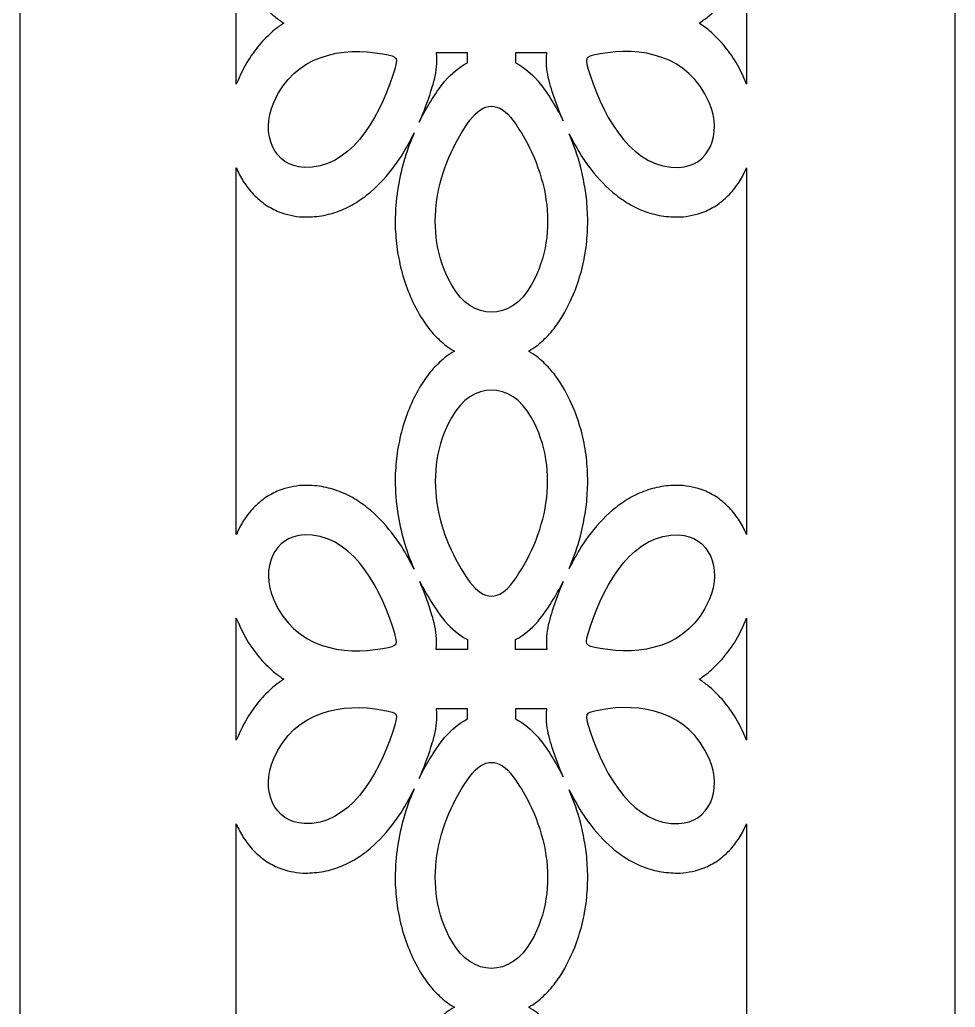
# Model space of a CAD drawing. Header units: centimetres. Extents: x 24.7 to 27, y -9 to 9.
# Drawn here: x 24.731 to 27, y 0.334 to 2.729 of the extents above; entities that cross this region are included whole.
import ezdxf

# ---------------------------------------------------------------- set-up
doc = ezdxf.new("R2010")
doc.units = ezdxf.units.CM
doc.header["$MEASUREMENT"] = 0
doc.layers.add('layer 1', color=7, linetype='Continuous')

msp = doc.modelspace()

# ---------------------------------------------------------------- linework, layer by layer
at = {"layer": 'layer 1', "color": 250, "lineweight": 30}
for points, knots in [([(26.99976, -9.00021), (26.99976, -9.00021), (24.73063, -9.00021), (24.73063, -9.00021), (24.73063, -9.00021), (24.73063, -9.00021), (24.73063, 9.00077), (24.73063, 9.00077), (24.73063, 9.00077), (24.73063, 9.00077), (26.99976, 9.00077), (26.99976, 9.00077), (26.99976, 9.00077), (26.99976, 9.00077), (26.99976, -9.00021), (26.99976, -9.00021)], [0, 0, 0, 0, 0.2, 0.2, 0.2, 0.2, 0.4, 0.4, 0.4, 0.4, 0.6, 0.6, 0.6, 0.6, 1, 1, 1, 1]), ([(25.25597, 2.57289), (25.26464, 2.59414), (25.27421, 2.61292), (25.2856, 2.63217), (25.2856, 2.63217), (25.29518, 2.64655), (25.30479, 2.65948), (25.3156, 2.67245), (25.3156, 2.67245), (25.32654, 2.68422), (25.33738, 2.69472), (25.34926, 2.70501), (25.34926, 2.70501), (25.35656, 2.71069), (25.3638, 2.71591), (25.37109, 2.72075), (25.37109, 2.72075), (25.36376, 2.72566), (25.35655, 2.73089), (25.34926, 2.73656), (25.34926, 2.73656), (25.33739, 2.74685), (25.32654, 2.75734), (25.3156, 2.76911), (25.3156, 2.76911), (25.30479, 2.78208), (25.29518, 2.79501), (25.2856, 2.80939), (25.2856, 2.80939), (25.27421, 2.82864), (25.26464, 2.84743), (25.25597, 2.86868), (25.25597, 2.86868), (25.25597, 2.86868), (25.25597, 2.57289), (25.25597, 2.57289)], [0, 0, 0, 0, 0.1, 0.1, 0.1, 0.1, 0.2, 0.2, 0.2, 0.2, 0.3, 0.3, 0.3, 0.3, 0.4, 0.4, 0.4, 0.4, 0.5, 0.5, 0.5, 0.5, 0.6, 0.6, 0.6, 0.6, 0.7, 0.7, 0.7, 0.7, 0.8, 0.8, 0.8, 0.8, 1, 1, 1, 1]), ([(26.49368, 2.86867), (26.48501, 2.84743), (26.47543, 2.82864), (26.46404, 2.80939), (26.46404, 2.80939), (26.45446, 2.79501), (26.44485, 2.78208), (26.43404, 2.76911), (26.43404, 2.76911), (26.4231, 2.75734), (26.41225, 2.74684), (26.40038, 2.73655), (26.40038, 2.73655), (26.39311, 2.7309), (26.38591, 2.72569), (26.37861, 2.72078), (26.37861, 2.72078), (26.38592, 2.71588), (26.39311, 2.71067), (26.40038, 2.70501), (26.40038, 2.70501), (26.41226, 2.69472), (26.4231, 2.68422), (26.43404, 2.67245), (26.43404, 2.67245), (26.44485, 2.65948), (26.45447, 2.64656), (26.46404, 2.63217), (26.46404, 2.63217), (26.47544, 2.61293), (26.48501, 2.59414), (26.49368, 2.5729), (26.49368, 2.5729), (26.49368, 2.5729), (26.49368, 2.86867), (26.49368, 2.86867)], [0, 0, 0, 0, 0.1, 0.1, 0.1, 0.1, 0.2, 0.2, 0.2, 0.2, 0.3, 0.3, 0.3, 0.3, 0.4, 0.4, 0.4, 0.4, 0.5, 0.5, 0.5, 0.5, 0.6, 0.6, 0.6, 0.6, 0.7, 0.7, 0.7, 0.7, 0.8, 0.8, 0.8, 0.8, 1, 1, 1, 1]), ([(25.61111, 2.64601), (25.51471, 2.66427), (25.39714, 2.64516), (25.34668, 2.52823), (25.34668, 2.52823), (25.31291, 2.45001), (25.34861, 2.37376), (25.42038, 2.37072), (25.42038, 2.37072), (25.52768, 2.36618), (25.59989, 2.48225), (25.63527, 2.59438), (25.63527, 2.59438), (25.64982, 2.64049), (25.65075, 2.63851), (25.61111, 2.64601)], [0, 0, 0, 0, 0.2, 0.2, 0.2, 0.2, 0.4, 0.4, 0.4, 0.4, 0.6, 0.6, 0.6, 0.6, 1, 1, 1, 1]), ([(26.13854, 2.64601), (26.23494, 2.66427), (26.35251, 2.64516), (26.40297, 2.52823), (26.40297, 2.52823), (26.43673, 2.45001), (26.40104, 2.37376), (26.32926, 2.37072), (26.32926, 2.37072), (26.22196, 2.36618), (26.14976, 2.48225), (26.11438, 2.59438), (26.11438, 2.59438), (26.09983, 2.6405), (26.0989, 2.63851), (26.13854, 2.64601)], [0, 0, 0, 0, 0.2, 0.2, 0.2, 0.2, 0.4, 0.4, 0.4, 0.4, 0.6, 0.6, 0.6, 0.6, 1, 1, 1, 1]), ([(25.81643, 2.64873), (25.81643, 2.64873), (25.81643, 2.62439), (25.81643, 2.62439), (25.81643, 2.62439), (25.79584, 2.61355), (25.77883, 2.59939), (25.76165, 2.57993), (25.76165, 2.57993), (25.76165, 2.57993), (25.75033, 2.5655), (25.75033, 2.5655), (25.75033, 2.5655), (25.74095, 2.55222), (25.73206, 2.53883), (25.72334, 2.52488), (25.72334, 2.52488), (25.7147, 2.51013), (25.70675, 2.4954), (25.69936, 2.48033), (25.69936, 2.48033), (25.70983, 2.50419), (25.71905, 2.52895), (25.72725, 2.5549), (25.72725, 2.5549), (25.72949, 2.56199), (25.7317, 2.56907), (25.73378, 2.57623), (25.73378, 2.57623), (25.73971, 2.59796), (25.74195, 2.61649), (25.74168, 2.63962), (25.74168, 2.63962), (25.74168, 2.63962), (25.74067, 2.64873), (25.74067, 2.64873), (25.74067, 2.64873), (25.74067, 2.64873), (25.81643, 2.64873), (25.81643, 2.64873)], [0, 0, 0, 0, 0.0909091, 0.0909091, 0.0909091, 0.0909091, 0.1818182, 0.1818182, 0.1818182, 0.1818182, 0.2727273, 0.2727273, 0.2727273, 0.2727273, 0.3636364, 0.3636364, 0.3636364, 0.3636364, 0.4545455, 0.4545455, 0.4545455, 0.4545455, 0.5454545, 0.5454545, 0.5454545, 0.5454545, 0.6363636, 0.6363636, 0.6363636, 0.6363636, 0.7272727, 0.7272727, 0.7272727, 0.7272727, 0.8181818, 0.8181818, 0.8181818, 0.8181818, 1, 1, 1, 1]), ([(25.93322, 2.6246), (25.93322, 2.6246), (25.93322, 2.64873), (25.93322, 2.64873), (25.93322, 2.64873), (25.93322, 2.64873), (26.00897, 2.64873), (26.00897, 2.64873), (26.00897, 2.64873), (26.00897, 2.64873), (26.00796, 2.63963), (26.00796, 2.63963), (26.00796, 2.63963), (26.00773, 2.61858), (26.00944, 2.60146), (26.01443, 2.58148), (26.01443, 2.58148), (26.01688, 2.57251), (26.01961, 2.56371), (26.0224, 2.55489), (26.0224, 2.55489), (26.03023, 2.53014), (26.03897, 2.50648), (26.04884, 2.48366), (26.04884, 2.48366), (26.03132, 2.51831), (26.01154, 2.55104), (25.98799, 2.57994), (25.98799, 2.57994), (25.97095, 2.59923), (25.95415, 2.61323), (25.93322, 2.6246)], [0, 0, 0, 0, 0.1111111, 0.1111111, 0.1111111, 0.1111111, 0.2222222, 0.2222222, 0.2222222, 0.2222222, 0.3333333, 0.3333333, 0.3333333, 0.3333333, 0.4444444, 0.4444444, 0.4444444, 0.4444444, 0.5555556, 0.5555556, 0.5555556, 0.5555556, 0.6666667, 0.6666667, 0.6666667, 0.6666667, 0.7777778, 0.7777778, 0.7777778, 0.7777778, 1, 1, 1, 1]), ([(25.82267, 2.48515), (25.74277, 2.37528), (25.70388, 2.21704), (25.77831, 2.08549), (25.77831, 2.08549), (25.8281, 1.99749), (25.92155, 1.9975), (25.97134, 2.08549), (25.97134, 2.08549), (26.04577, 2.21704), (26.00688, 2.37528), (25.92698, 2.48515), (25.92698, 2.48515), (25.89412, 2.53034), (25.85552, 2.53033), (25.82267, 2.48515)], [0, 0, 0, 0, 0.2, 0.2, 0.2, 0.2, 0.4, 0.4, 0.4, 0.4, 0.6, 0.6, 0.6, 0.6, 1, 1, 1, 1]), ([(25.25597, 1.4808), (25.26113, 1.49235), (25.26652, 1.5028), (25.27291, 1.51367), (25.27291, 1.51367), (25.28075, 1.52522), (25.28852, 1.53518), (25.29757, 1.54531), (25.29757, 1.54531), (25.3071, 1.5546), (25.31632, 1.56243), (25.32675, 1.57009), (25.32675, 1.57009), (25.3375, 1.57686), (25.34778, 1.58237), (25.35912, 1.58744), (25.35912, 1.58744), (25.37879, 1.5946), (25.39667, 1.59834), (25.41712, 1.59987), (25.41712, 1.59987), (25.43269, 1.59999), (25.44733, 1.5991), (25.4628, 1.59704), (25.4628, 1.59704), (25.47768, 1.594), (25.49156, 1.59019), (25.50607, 1.58512), (25.50607, 1.58512), (25.5198, 1.57932), (25.53259, 1.57298), (25.54575, 1.56544), (25.54575, 1.56544), (25.55809, 1.55742), (25.56961, 1.54906), (25.58128, 1.53964), (25.58128, 1.53964), (25.60306, 1.52031), (25.62167, 1.4999), (25.64, 1.47575), (25.64, 1.47575), (25.64, 1.47575), (25.65625, 1.45207), (25.65625, 1.45207), (25.65625, 1.45207), (25.66751, 1.434), (25.67775, 1.41555), (25.6871, 1.39657), (25.6871, 1.39657), (25.6821, 1.40811), (25.67737, 1.41986), (25.67284, 1.43203), (25.67284, 1.43203), (25.66525, 1.45446), (25.65893, 1.47643), (25.65342, 1.49978), (25.65342, 1.49978), (25.64855, 1.52395), (25.64509, 1.54718), (25.64272, 1.57193), (25.64272, 1.57193), (25.6416, 1.59094), (25.64121, 1.60923), (25.64153, 1.6283), (25.64153, 1.6283), (25.64262, 1.64783), (25.64441, 1.66637), (25.64707, 1.68568), (25.64707, 1.68568), (25.65062, 1.70533), (25.65479, 1.72376), (25.65997, 1.74285), (25.65997, 1.74285), (25.66613, 1.76212), (25.67277, 1.78), (25.68054, 1.79837), (25.68054, 1.79837), (25.68866, 1.81537), (25.69697, 1.83129), (25.70649, 1.84716), (25.70649, 1.84716), (25.71516, 1.86004), (25.72385, 1.87157), (25.73367, 1.88314), (25.73367, 1.88314), (25.74387, 1.89384), (25.75387, 1.90313), (25.76503, 1.91226), (25.76503, 1.91226), (25.77165, 1.91699), (25.77813, 1.92126), (25.78477, 1.92527), (25.78477, 1.92527), (25.77813, 1.92927), (25.77165, 1.93354), (25.76503, 1.93827), (25.76503, 1.93827), (25.75387, 1.94739), (25.74387, 1.95668), (25.73367, 1.96738), (25.73367, 1.96738), (25.72385, 1.97896), (25.71516, 1.99048), (25.70649, 2.00337), (25.70649, 2.00337), (25.69697, 2.01924), (25.68866, 2.03515), (25.68054, 2.05215), (25.68054, 2.05215), (25.67277, 2.07052), (25.66614, 2.08841), (25.65997, 2.10768), (25.65997, 2.10768), (25.65479, 2.12677), (25.65062, 2.1452), (25.64707, 2.16485), (25.64707, 2.16485), (25.64441, 2.18415), (25.64261, 2.2027), (25.64153, 2.22223), (25.64153, 2.22223), (25.64121, 2.2413), (25.6416, 2.25959), (25.64272, 2.2786), (25.64272, 2.2786), (25.64509, 2.30335), (25.64855, 2.32658), (25.65342, 2.35075), (25.65342, 2.35075), (25.65893, 2.3741), (25.66525, 2.39608), (25.67284, 2.41851), (25.67284, 2.41851), (25.67752, 2.43107), (25.68242, 2.44317), (25.6876, 2.45498), (25.6876, 2.45498), (25.67812, 2.43564), (25.66771, 2.41686), (25.65625, 2.39847), (25.65625, 2.39847), (25.65625, 2.39847), (25.63999, 2.37478), (25.63999, 2.37478), (25.63999, 2.37478), (25.62166, 2.35063), (25.60306, 2.33023), (25.58128, 2.31089), (25.58128, 2.31089), (25.56962, 2.30148), (25.5581, 2.29312), (25.54576, 2.2851), (25.54576, 2.2851), (25.53259, 2.27755), (25.5198, 2.27121), (25.50606, 2.26541), (25.50606, 2.26541), (25.49156, 2.26034), (25.47768, 2.25653), (25.4628, 2.25349), (25.4628, 2.25349), (25.44732, 2.25144), (25.43269, 2.25054), (25.41712, 2.25066), (25.41712, 2.25066), (25.39666, 2.2522), (25.37878, 2.25593), (25.35912, 2.2631), (25.35912, 2.2631), (25.34778, 2.26816), (25.33749, 2.27368), (25.32675, 2.28045), (25.32675, 2.28045), (25.31632, 2.28811), (25.30709, 2.29594), (25.29757, 2.30523), (25.29757, 2.30523), (25.28852, 2.31535), (25.28076, 2.32531), (25.27291, 2.33686), (25.27291, 2.33686), (25.26652, 2.34773), (25.26113, 2.35819), (25.25597, 2.36974), (25.25597, 2.36974), (25.25597, 2.36974), (25.25597, 1.4808), (25.25597, 1.4808)], [0, 0, 0, 0, 0.0208333, 0.0208333, 0.0208333, 0.0208333, 0.0416667, 0.0416667, 0.0416667, 0.0416667, 0.0625, 0.0625, 0.0625, 0.0625, 0.0833333, 0.0833333, 0.0833333, 0.0833333, 0.1041667, 0.1041667, 0.1041667, 0.1041667, 0.125, 0.125, 0.125, 0.125, 0.1458333, 0.1458333, 0.1458333, 0.1458333, 0.1666667, 0.1666667, 0.1666667, 0.1666667, 0.1875, 0.1875, 0.1875, 0.1875, 0.2083333, 0.2083333, 0.2083333, 0.2083333, 0.2291667, 0.2291667, 0.2291667, 0.2291667, 0.25, 0.25, 0.25, 0.25, 0.2708333, 0.2708333, 0.2708333, 0.2708333, 0.2916667, 0.2916667, 0.2916667, 0.2916667, 0.3125, 0.3125, 0.3125, 0.3125, 0.3333333, 0.3333333, 0.3333333, 0.3333333, 0.3541667, 0.3541667, 0.3541667, 0.3541667, 0.375, 0.375, 0.375, 0.375, 0.3958333, 0.3958333, 0.3958333, 0.3958333, 0.4166667, 0.4166667, 0.4166667, 0.4166667, 0.4375, 0.4375, 0.4375, 0.4375, 0.4583333, 0.4583333, 0.4583333, 0.4583333, 0.4791667, 0.4791667, 0.4791667, 0.4791667, 0.5, 0.5, 0.5, 0.5, 0.5208333, 0.5208333, 0.5208333, 0.5208333, 0.5416667, 0.5416667, 0.5416667, 0.5416667, 0.5625, 0.5625, 0.5625, 0.5625, 0.5833333, 0.5833333, 0.5833333, 0.5833333, 0.6041667, 0.6041667, 0.6041667, 0.6041667, 0.625, 0.625, 0.625, 0.625, 0.6458333, 0.6458333, 0.6458333, 0.6458333, 0.6666667, 0.6666667, 0.6666667, 0.6666667, 0.6875, 0.6875, 0.6875, 0.6875, 0.7083333, 0.7083333, 0.7083333, 0.7083333, 0.7291667, 0.7291667, 0.7291667, 0.7291667, 0.75, 0.75, 0.75, 0.75, 0.7708333, 0.7708333, 0.7708333, 0.7708333, 0.7916667, 0.7916667, 0.7916667, 0.7916667, 0.8125, 0.8125, 0.8125, 0.8125, 0.8333333, 0.8333333, 0.8333333, 0.8333333, 0.8541667, 0.8541667, 0.8541667, 0.8541667, 0.875, 0.875, 0.875, 0.875, 0.8958333, 0.8958333, 0.8958333, 0.8958333, 0.9166667, 0.9166667, 0.9166667, 0.9166667, 0.9375, 0.9375, 0.9375, 0.9375, 0.9583333, 0.9583333, 0.9583333, 0.9583333, 1, 1, 1, 1]), ([(26.49368, 2.36974), (26.48852, 2.35818), (26.48312, 2.34772), (26.47673, 2.33686), (26.47673, 2.33686), (26.46888, 2.3253), (26.46112, 2.31534), (26.45207, 2.30522), (26.45207, 2.30522), (26.44254, 2.29593), (26.43332, 2.28811), (26.42289, 2.28044), (26.42289, 2.28044), (26.41215, 2.27367), (26.40187, 2.26816), (26.39053, 2.2631), (26.39053, 2.2631), (26.37086, 2.25593), (26.35298, 2.25219), (26.33253, 2.25065), (26.33253, 2.25065), (26.31695, 2.25054), (26.30232, 2.25143), (26.28684, 2.25349), (26.28684, 2.25349), (26.27196, 2.25653), (26.25808, 2.26034), (26.24357, 2.26541), (26.24357, 2.26541), (26.22984, 2.27121), (26.21705, 2.27755), (26.20389, 2.28509), (26.20389, 2.28509), (26.19155, 2.29311), (26.18003, 2.30148), (26.16836, 2.31089), (26.16836, 2.31089), (26.14658, 2.33023), (26.12798, 2.35063), (26.10965, 2.37478), (26.10965, 2.37478), (26.10965, 2.37478), (26.09339, 2.39847), (26.09339, 2.39847), (26.09339, 2.39847), (26.08249, 2.41596), (26.07255, 2.4338), (26.06345, 2.45214), (26.06345, 2.45214), (26.07255, 2.43035), (26.0804, 2.40852), (26.0875, 2.38523), (26.0875, 2.38523), (26.09545, 2.35581), (26.10114, 2.32762), (26.10516, 2.297), (26.10516, 2.297), (26.10696, 2.27822), (26.10802, 2.26009), (26.10843, 2.24118), (26.10843, 2.24118), (26.10811, 2.22179), (26.10707, 2.20329), (26.10522, 2.18402), (26.10522, 2.18402), (26.10251, 2.16436), (26.09915, 2.14585), (26.09482, 2.12663), (26.09482, 2.12663), (26.08954, 2.10718), (26.08373, 2.08906), (26.07682, 2.07039), (26.07682, 2.07039), (26.06675, 2.04656), (26.05612, 2.02498), (26.04316, 2.00336), (26.04316, 2.00336), (26.03448, 1.99048), (26.02579, 1.97896), (26.01598, 1.96739), (26.01598, 1.96739), (26.00578, 1.95669), (25.99578, 1.94739), (25.98462, 1.93827), (25.98462, 1.93827), (25.978, 1.93354), (25.97151, 1.92927), (25.96487, 1.92527), (25.96487, 1.92527), (25.97151, 1.92126), (25.978, 1.91698), (25.98462, 1.91225), (25.98462, 1.91225), (25.99578, 1.90313), (26.00578, 1.89383), (26.01598, 1.88314), (26.01598, 1.88314), (26.02579, 1.87157), (26.03448, 1.86005), (26.04316, 1.84716), (26.04316, 1.84716), (26.05612, 1.82555), (26.06674, 1.80396), (26.07682, 1.78013), (26.07682, 1.78013), (26.08373, 1.76147), (26.08953, 1.74336), (26.09482, 1.7239), (26.09482, 1.7239), (26.09915, 1.70468), (26.10251, 1.68617), (26.10522, 1.6665), (26.10522, 1.6665), (26.10707, 1.64724), (26.10811, 1.62874), (26.10843, 1.60935), (26.10843, 1.60935), (26.10802, 1.59044), (26.10696, 1.5723), (26.10516, 1.55353), (26.10516, 1.55353), (26.10114, 1.52291), (26.09545, 1.49472), (26.0875, 1.4653), (26.0875, 1.4653), (26.08041, 1.44201), (26.07255, 1.42019), (26.06346, 1.3984), (26.06346, 1.3984), (26.07255, 1.41674), (26.08249, 1.43458), (26.09339, 1.45207), (26.09339, 1.45207), (26.09339, 1.45207), (26.10965, 1.47575), (26.10965, 1.47575), (26.10965, 1.47575), (26.12798, 1.4999), (26.14658, 1.52031), (26.16837, 1.53964), (26.16837, 1.53964), (26.18003, 1.54906), (26.19156, 1.55742), (26.2039, 1.56544), (26.2039, 1.56544), (26.21706, 1.57298), (26.22984, 1.57932), (26.24357, 1.58512), (26.24357, 1.58512), (26.25808, 1.59019), (26.27196, 1.594), (26.28684, 1.59704), (26.28684, 1.59704), (26.30232, 1.5991), (26.31695, 1.59999), (26.33252, 1.59987), (26.33252, 1.59987), (26.35298, 1.59834), (26.37086, 1.5946), (26.39052, 1.58744), (26.39052, 1.58744), (26.40186, 1.58237), (26.41215, 1.57686), (26.42289, 1.57009), (26.42289, 1.57009), (26.43332, 1.56243), (26.44254, 1.5546), (26.45207, 1.54531), (26.45207, 1.54531), (26.46112, 1.53518), (26.46888, 1.52523), (26.47673, 1.51367), (26.47673, 1.51367), (26.48312, 1.50281), (26.48852, 1.49235), (26.49368, 1.4808), (26.49368, 1.4808), (26.49368, 1.4808), (26.49368, 2.36974), (26.49368, 2.36974)], [0, 0, 0, 0, 0.0217391, 0.0217391, 0.0217391, 0.0217391, 0.0434783, 0.0434783, 0.0434783, 0.0434783, 0.0652174, 0.0652174, 0.0652174, 0.0652174, 0.0869565, 0.0869565, 0.0869565, 0.0869565, 0.1086957, 0.1086957, 0.1086957, 0.1086957, 0.1304348, 0.1304348, 0.1304348, 0.1304348, 0.1521739, 0.1521739, 0.1521739, 0.1521739, 0.173913, 0.173913, 0.173913, 0.173913, 0.1956522, 0.1956522, 0.1956522, 0.1956522, 0.2173913, 0.2173913, 0.2173913, 0.2173913, 0.2391304, 0.2391304, 0.2391304, 0.2391304, 0.2608696, 0.2608696, 0.2608696, 0.2608696, 0.2826087, 0.2826087, 0.2826087, 0.2826087, 0.3043478, 0.3043478, 0.3043478, 0.3043478, 0.326087, 0.326087, 0.326087, 0.326087, 0.3478261, 0.3478261, 0.3478261, 0.3478261, 0.3695652, 0.3695652, 0.3695652, 0.3695652, 0.3913043, 0.3913043, 0.3913043, 0.3913043, 0.4130435, 0.4130435, 0.4130435, 0.4130435, 0.4347826, 0.4347826, 0.4347826, 0.4347826, 0.4565217, 0.4565217, 0.4565217, 0.4565217, 0.4782609, 0.4782609, 0.4782609, 0.4782609, 0.5, 0.5, 0.5, 0.5, 0.5217391, 0.5217391, 0.5217391, 0.5217391, 0.5434783, 0.5434783, 0.5434783, 0.5434783, 0.5652174, 0.5652174, 0.5652174, 0.5652174, 0.5869565, 0.5869565, 0.5869565, 0.5869565, 0.6086957, 0.6086957, 0.6086957, 0.6086957, 0.6304348, 0.6304348, 0.6304348, 0.6304348, 0.6521739, 0.6521739, 0.6521739, 0.6521739, 0.673913, 0.673913, 0.673913, 0.673913, 0.6956522, 0.6956522, 0.6956522, 0.6956522, 0.7173913, 0.7173913, 0.7173913, 0.7173913, 0.7391304, 0.7391304, 0.7391304, 0.7391304, 0.7608696, 0.7608696, 0.7608696, 0.7608696, 0.7826087, 0.7826087, 0.7826087, 0.7826087, 0.8043478, 0.8043478, 0.8043478, 0.8043478, 0.826087, 0.826087, 0.826087, 0.826087, 0.8478261, 0.8478261, 0.8478261, 0.8478261, 0.8695652, 0.8695652, 0.8695652, 0.8695652, 0.8913043, 0.8913043, 0.8913043, 0.8913043, 0.9130435, 0.9130435, 0.9130435, 0.9130435, 0.9347826, 0.9347826, 0.9347826, 0.9347826, 0.9565217, 0.9565217, 0.9565217, 0.9565217, 1, 1, 1, 1]), ([(25.82267, 1.36538), (25.74277, 1.47525), (25.70388, 1.63348), (25.77831, 1.76503), (25.77831, 1.76503), (25.8281, 1.85304), (25.92155, 1.85303), (25.97134, 1.76503), (25.97134, 1.76503), (26.04577, 1.63348), (26.00688, 1.47525), (25.92698, 1.36538), (25.92698, 1.36538), (25.89412, 1.32019), (25.85552, 1.32019), (25.82267, 1.36538)], [0, 0, 0, 0, 0.2, 0.2, 0.2, 0.2, 0.4, 0.4, 0.4, 0.4, 0.6, 0.6, 0.6, 0.6, 1, 1, 1, 1]), ([(25.61111, 1.20452), (25.51471, 1.18626), (25.39714, 1.20537), (25.34668, 1.3223), (25.34668, 1.3223), (25.31291, 1.40052), (25.34861, 1.47677), (25.42038, 1.47981), (25.42038, 1.47981), (25.52768, 1.48435), (25.59989, 1.36828), (25.63527, 1.25615), (25.63527, 1.25615), (25.64982, 1.21004), (25.65075, 1.21202), (25.61111, 1.20452)], [0, 0, 0, 0, 0.2, 0.2, 0.2, 0.2, 0.4, 0.4, 0.4, 0.4, 0.6, 0.6, 0.6, 0.6, 1, 1, 1, 1]), ([(26.13854, 1.20452), (26.23493, 1.18626), (26.35251, 1.20537), (26.40297, 1.3223), (26.40297, 1.3223), (26.43673, 1.40052), (26.40104, 1.47677), (26.32927, 1.47981), (26.32927, 1.47981), (26.22196, 1.48435), (26.14976, 1.36828), (26.11438, 1.25615), (26.11438, 1.25615), (26.09983, 1.21004), (26.0989, 1.21202), (26.13854, 1.20452)], [0, 0, 0, 0, 0.2, 0.2, 0.2, 0.2, 0.4, 0.4, 0.4, 0.4, 0.6, 0.6, 0.6, 0.6, 1, 1, 1, 1]), ([(25.75033, 1.28502), (25.73459, 1.30733), (25.72049, 1.32988), (25.70704, 1.35439), (25.70704, 1.35439), (25.70497, 1.35843), (25.70295, 1.36247), (25.70097, 1.36651), (25.70097, 1.36651), (25.71078, 1.3438), (25.71947, 1.32026), (25.72725, 1.29564), (25.72725, 1.29564), (25.72949, 1.28856), (25.7317, 1.28146), (25.73378, 1.2743), (25.73378, 1.2743), (25.73971, 1.25258), (25.74195, 1.23404), (25.74168, 1.21091), (25.74168, 1.21091), (25.74168, 1.21091), (25.74067, 1.2018), (25.74067, 1.2018), (25.74067, 1.2018), (25.74067, 1.2018), (25.81643, 1.2018), (25.81643, 1.2018), (25.81643, 1.2018), (25.81643, 1.2018), (25.81643, 1.22614), (25.81643, 1.22614), (25.81643, 1.22614), (25.79584, 1.23698), (25.77883, 1.25114), (25.76165, 1.27059), (25.76165, 1.27059), (25.76165, 1.27059), (25.75033, 1.28502), (25.75033, 1.28502)], [0, 0, 0, 0, 0.0909091, 0.0909091, 0.0909091, 0.0909091, 0.1818182, 0.1818182, 0.1818182, 0.1818182, 0.2727273, 0.2727273, 0.2727273, 0.2727273, 0.3636364, 0.3636364, 0.3636364, 0.3636364, 0.4545455, 0.4545455, 0.4545455, 0.4545455, 0.5454545, 0.5454545, 0.5454545, 0.5454545, 0.6363636, 0.6363636, 0.6363636, 0.6363636, 0.7272727, 0.7272727, 0.7272727, 0.7272727, 0.8181818, 0.8181818, 0.8181818, 0.8181818, 1, 1, 1, 1]), ([(25.93322, 1.2018), (25.93322, 1.2018), (26.00897, 1.2018), (26.00897, 1.2018), (26.00897, 1.2018), (26.00897, 1.2018), (26.00796, 1.21091), (26.00796, 1.21091), (26.00796, 1.21091), (26.00773, 1.23196), (26.00944, 1.24907), (26.01443, 1.26905), (26.01443, 1.26905), (26.01688, 1.27803), (26.01961, 1.28684), (26.02241, 1.29568), (26.02241, 1.29568), (26.03025, 1.32043), (26.03899, 1.34409), (26.04886, 1.36691), (26.04886, 1.36691), (26.03134, 1.33225), (26.01155, 1.29949), (25.98799, 1.27058), (25.98799, 1.27058), (25.97094, 1.25129), (25.95415, 1.2373), (25.93322, 1.22593), (25.93322, 1.22593), (25.93322, 1.22593), (25.93322, 1.2018), (25.93322, 1.2018)], [0, 0, 0, 0, 0.1111111, 0.1111111, 0.1111111, 0.1111111, 0.2222222, 0.2222222, 0.2222222, 0.2222222, 0.3333333, 0.3333333, 0.3333333, 0.3333333, 0.4444444, 0.4444444, 0.4444444, 0.4444444, 0.5555556, 0.5555556, 0.5555556, 0.5555556, 0.6666667, 0.6666667, 0.6666667, 0.6666667, 0.7777778, 0.7777778, 0.7777778, 0.7777778, 1, 1, 1, 1]), ([(25.25597, 0.98186), (25.26464, 1.00311), (25.27421, 1.02189), (25.2856, 1.04114), (25.2856, 1.04114), (25.29518, 1.05552), (25.30479, 1.06845), (25.3156, 1.08142), (25.3156, 1.08142), (25.32654, 1.09319), (25.33738, 1.10368), (25.34926, 1.11397), (25.34926, 1.11397), (25.35656, 1.11966), (25.3638, 1.12488), (25.37109, 1.12971), (25.37109, 1.12971), (25.36376, 1.13463), (25.35655, 1.13985), (25.34926, 1.14553), (25.34926, 1.14553), (25.33739, 1.15581), (25.32654, 1.16631), (25.3156, 1.17808), (25.3156, 1.17808), (25.30479, 1.19105), (25.29518, 1.20398), (25.2856, 1.21836), (25.2856, 1.21836), (25.27421, 1.23761), (25.26464, 1.2564), (25.25597, 1.27764), (25.25597, 1.27764), (25.25597, 1.27764), (25.25597, 0.98186), (25.25597, 0.98186)], [0, 0, 0, 0, 0.1, 0.1, 0.1, 0.1, 0.2, 0.2, 0.2, 0.2, 0.3, 0.3, 0.3, 0.3, 0.4, 0.4, 0.4, 0.4, 0.5, 0.5, 0.5, 0.5, 0.6, 0.6, 0.6, 0.6, 0.7, 0.7, 0.7, 0.7, 0.8, 0.8, 0.8, 0.8, 1, 1, 1, 1]), ([(26.49368, 1.27764), (26.48501, 1.2564), (26.47543, 1.2376), (26.46404, 1.21836), (26.46404, 1.21836), (26.45446, 1.20397), (26.44485, 1.19105), (26.43404, 1.17808), (26.43404, 1.17808), (26.4231, 1.16631), (26.41225, 1.15581), (26.40038, 1.14552), (26.40038, 1.14552), (26.39311, 1.13987), (26.38591, 1.13466), (26.37861, 1.12975), (26.37861, 1.12975), (26.38592, 1.12485), (26.39311, 1.11963), (26.40038, 1.11398), (26.40038, 1.11398), (26.41226, 1.10369), (26.4231, 1.09319), (26.43404, 1.08142), (26.43404, 1.08142), (26.44485, 1.06845), (26.45447, 1.05553), (26.46404, 1.04114), (26.46404, 1.04114), (26.47544, 1.02189), (26.48501, 1.00311), (26.49368, 0.98186), (26.49368, 0.98186), (26.49368, 0.98186), (26.49368, 1.27764), (26.49368, 1.27764)], [0, 0, 0, 0, 0.1, 0.1, 0.1, 0.1, 0.2, 0.2, 0.2, 0.2, 0.3, 0.3, 0.3, 0.3, 0.4, 0.4, 0.4, 0.4, 0.5, 0.5, 0.5, 0.5, 0.6, 0.6, 0.6, 0.6, 0.7, 0.7, 0.7, 0.7, 0.8, 0.8, 0.8, 0.8, 1, 1, 1, 1]), ([(25.61111, 1.05498), (25.51471, 1.07324), (25.39714, 1.05413), (25.34668, 0.9372), (25.34668, 0.9372), (25.31291, 0.85897), (25.34861, 0.78272), (25.42038, 0.77969), (25.42038, 0.77969), (25.52768, 0.77515), (25.59989, 0.89122), (25.63527, 1.00335), (25.63527, 1.00335), (25.64982, 1.04946), (25.65075, 1.04747), (25.61111, 1.05498)], [0, 0, 0, 0, 0.2, 0.2, 0.2, 0.2, 0.4, 0.4, 0.4, 0.4, 0.6, 0.6, 0.6, 0.6, 1, 1, 1, 1]), ([(25.81643, 1.0577), (25.81643, 1.0577), (25.81643, 1.03336), (25.81643, 1.03336), (25.81643, 1.03336), (25.79584, 1.02252), (25.77883, 1.00836), (25.76165, 0.9889), (25.76165, 0.9889), (25.76165, 0.9889), (25.75033, 0.97447), (25.75033, 0.97447), (25.75033, 0.97447), (25.74095, 0.96119), (25.73206, 0.9478), (25.72334, 0.93385), (25.72334, 0.93385), (25.7147, 0.9191), (25.70675, 0.90436), (25.69936, 0.8893), (25.69936, 0.8893), (25.70983, 0.91315), (25.71905, 0.93791), (25.72725, 0.96387), (25.72725, 0.96387), (25.72949, 0.97096), (25.7317, 0.97804), (25.73378, 0.9852), (25.73378, 0.9852), (25.73971, 1.00693), (25.74195, 1.02546), (25.74168, 1.04859), (25.74168, 1.04859), (25.74168, 1.04859), (25.74067, 1.0577), (25.74067, 1.0577), (25.74067, 1.0577), (25.74067, 1.0577), (25.81643, 1.0577), (25.81643, 1.0577)], [0, 0, 0, 0, 0.0909091, 0.0909091, 0.0909091, 0.0909091, 0.1818182, 0.1818182, 0.1818182, 0.1818182, 0.2727273, 0.2727273, 0.2727273, 0.2727273, 0.3636364, 0.3636364, 0.3636364, 0.3636364, 0.4545455, 0.4545455, 0.4545455, 0.4545455, 0.5454545, 0.5454545, 0.5454545, 0.5454545, 0.6363636, 0.6363636, 0.6363636, 0.6363636, 0.7272727, 0.7272727, 0.7272727, 0.7272727, 0.8181818, 0.8181818, 0.8181818, 0.8181818, 1, 1, 1, 1]), ([(25.93322, 1.03357), (25.93322, 1.03357), (25.93322, 1.0577), (25.93322, 1.0577), (25.93322, 1.0577), (25.93322, 1.0577), (26.00897, 1.0577), (26.00897, 1.0577), (26.00897, 1.0577), (26.00897, 1.0577), (26.00796, 1.0486), (26.00796, 1.0486), (26.00796, 1.0486), (26.00773, 1.02755), (26.00944, 1.01043), (26.01443, 0.99045), (26.01443, 0.99045), (26.01688, 0.98148), (26.01961, 0.97268), (26.0224, 0.96385), (26.0224, 0.96385), (26.03023, 0.9391), (26.03897, 0.91545), (26.04884, 0.89262), (26.04884, 0.89262), (26.03132, 0.92728), (26.01154, 0.96001), (25.98799, 0.98891), (25.98799, 0.98891), (25.97095, 1.0082), (25.95415, 1.0222), (25.93322, 1.03357)], [0, 0, 0, 0, 0.1111111, 0.1111111, 0.1111111, 0.1111111, 0.2222222, 0.2222222, 0.2222222, 0.2222222, 0.3333333, 0.3333333, 0.3333333, 0.3333333, 0.4444444, 0.4444444, 0.4444444, 0.4444444, 0.5555556, 0.5555556, 0.5555556, 0.5555556, 0.6666667, 0.6666667, 0.6666667, 0.6666667, 0.7777778, 0.7777778, 0.7777778, 0.7777778, 1, 1, 1, 1]), ([(26.13854, 1.05498), (26.23494, 1.07324), (26.35251, 1.05413), (26.40297, 0.9372), (26.40297, 0.9372), (26.43673, 0.85897), (26.40104, 0.78272), (26.32926, 0.77968), (26.32926, 0.77968), (26.22196, 0.77514), (26.14976, 0.89122), (26.11438, 1.00335), (26.11438, 1.00335), (26.09983, 1.04946), (26.0989, 1.04748), (26.13854, 1.05498)], [0, 0, 0, 0, 0.2, 0.2, 0.2, 0.2, 0.4, 0.4, 0.4, 0.4, 0.6, 0.6, 0.6, 0.6, 1, 1, 1, 1]), ([(25.82267, 0.89412), (25.74277, 0.78424), (25.70388, 0.62601), (25.77831, 0.49446), (25.77831, 0.49446), (25.8281, 0.40646), (25.92155, 0.40647), (25.97134, 0.49446), (25.97134, 0.49446), (26.04577, 0.62601), (26.00688, 0.78424), (25.92698, 0.89412), (25.92698, 0.89412), (25.89412, 0.93931), (25.85552, 0.9393), (25.82267, 0.89412)], [0, 0, 0, 0, 0.2, 0.2, 0.2, 0.2, 0.4, 0.4, 0.4, 0.4, 0.6, 0.6, 0.6, 0.6, 1, 1, 1, 1]), ([(25.25597, -0.11023), (25.26113, -0.09868), (25.26652, -0.08823), (25.27291, -0.07737), (25.27291, -0.07737), (25.28075, -0.06581), (25.28852, -0.05585), (25.29757, -0.04572), (25.29757, -0.04572), (25.3071, -0.03643), (25.31632, -0.0286), (25.32675, -0.02095), (25.32675, -0.02095), (25.3375, -0.01417), (25.34778, -0.00866), (25.35912, -0.00359), (25.35912, -0.00359), (25.37879, 0.00357), (25.39667, 0.00731), (25.41712, 0.00884), (25.41712, 0.00884), (25.43269, 0.00896), (25.44733, 0.00806), (25.4628, 0.00601), (25.4628, 0.00601), (25.47768, 0.00297), (25.49156, -0.00084), (25.50607, -0.00591), (25.50607, -0.00591), (25.5198, -0.01172), (25.53259, -0.01805), (25.54575, -0.02559), (25.54575, -0.02559), (25.55809, -0.03361), (25.56961, -0.04198), (25.58128, -0.05139), (25.58128, -0.05139), (25.60306, -0.07073), (25.62167, -0.09113), (25.64, -0.11528), (25.64, -0.11528), (25.64, -0.11528), (25.65625, -0.13897), (25.65625, -0.13897), (25.65625, -0.13897), (25.66751, -0.15703), (25.67775, -0.17548), (25.6871, -0.19446), (25.6871, -0.19446), (25.6821, -0.18293), (25.67737, -0.17117), (25.67284, -0.159), (25.67284, -0.159), (25.66525, -0.13657), (25.65893, -0.11461), (25.65342, -0.09125), (25.65342, -0.09125), (25.64855, -0.06709), (25.64509, -0.04385), (25.64272, -0.0191), (25.64272, -0.0191), (25.6416, -0.00009), (25.64121, 0.0182), (25.64153, 0.03727), (25.64153, 0.03727), (25.64262, 0.0568), (25.64441, 0.07534), (25.64707, 0.09465), (25.64707, 0.09465), (25.65062, 0.1143), (25.65479, 0.13272), (25.65997, 0.15181), (25.65997, 0.15181), (25.66613, 0.17109), (25.67277, 0.18897), (25.68054, 0.20734), (25.68054, 0.20734), (25.68866, 0.22434), (25.69697, 0.24026), (25.70649, 0.25613), (25.70649, 0.25613), (25.71516, 0.26901), (25.72385, 0.28054), (25.73367, 0.29211), (25.73367, 0.29211), (25.74387, 0.30281), (25.75387, 0.3121), (25.76503, 0.32123), (25.76503, 0.32123), (25.77165, 0.32595), (25.77813, 0.33023), (25.78477, 0.33423), (25.78477, 0.33423), (25.77813, 0.33824), (25.77165, 0.34251), (25.76503, 0.34724), (25.76503, 0.34724), (25.75387, 0.35636), (25.74387, 0.36565), (25.73367, 0.37635), (25.73367, 0.37635), (25.72385, 0.38792), (25.71516, 0.39945), (25.70649, 0.41234), (25.70649, 0.41234), (25.69697, 0.4282), (25.68866, 0.44412), (25.68054, 0.46112), (25.68054, 0.46112), (25.67277, 0.47949), (25.66614, 0.49737), (25.65997, 0.51664), (25.65997, 0.51664), (25.65479, 0.53574), (25.65062, 0.55417), (25.64707, 0.57381), (25.64707, 0.57381), (25.64441, 0.59312), (25.64261, 0.61167), (25.64153, 0.63119), (25.64153, 0.63119), (25.64121, 0.65026), (25.6416, 0.66855), (25.64272, 0.68757), (25.64272, 0.68757), (25.64509, 0.71232), (25.64855, 0.73555), (25.65342, 0.75972), (25.65342, 0.75972), (25.65893, 0.78307), (25.66525, 0.80504), (25.67284, 0.82747), (25.67284, 0.82747), (25.67752, 0.84003), (25.68242, 0.85214), (25.6876, 0.86395), (25.6876, 0.86395), (25.67812, 0.84461), (25.66771, 0.82582), (25.65625, 0.80743), (25.65625, 0.80743), (25.65625, 0.80743), (25.63999, 0.78375), (25.63999, 0.78375), (25.63999, 0.78375), (25.62166, 0.7596), (25.60306, 0.7392), (25.58128, 0.71986), (25.58128, 0.71986), (25.56962, 0.71045), (25.5581, 0.70209), (25.54576, 0.69407), (25.54576, 0.69407), (25.53259, 0.68652), (25.5198, 0.68018), (25.50606, 0.67437), (25.50606, 0.67437), (25.49156, 0.66931), (25.47768, 0.6655), (25.4628, 0.66246), (25.4628, 0.66246), (25.44732, 0.6604), (25.43269, 0.65951), (25.41712, 0.65963), (25.41712, 0.65963), (25.39666, 0.66117), (25.37878, 0.6649), (25.35912, 0.67207), (25.35912, 0.67207), (25.34778, 0.67713), (25.33749, 0.68264), (25.32675, 0.68942), (25.32675, 0.68942), (25.31632, 0.69708), (25.30709, 0.7049), (25.29757, 0.7142), (25.29757, 0.7142), (25.28852, 0.72432), (25.28076, 0.73428), (25.27291, 0.74583), (25.27291, 0.74583), (25.26652, 0.7567), (25.26113, 0.76716), (25.25597, 0.77871), (25.25597, 0.77871), (25.25597, 0.77871), (25.25597, -0.11023), (25.25597, -0.11023)], [0, 0, 0, 0, 0.0208333, 0.0208333, 0.0208333, 0.0208333, 0.0416667, 0.0416667, 0.0416667, 0.0416667, 0.0625, 0.0625, 0.0625, 0.0625, 0.0833333, 0.0833333, 0.0833333, 0.0833333, 0.1041667, 0.1041667, 0.1041667, 0.1041667, 0.125, 0.125, 0.125, 0.125, 0.1458333, 0.1458333, 0.1458333, 0.1458333, 0.1666667, 0.1666667, 0.1666667, 0.1666667, 0.1875, 0.1875, 0.1875, 0.1875, 0.2083333, 0.2083333, 0.2083333, 0.2083333, 0.2291667, 0.2291667, 0.2291667, 0.2291667, 0.25, 0.25, 0.25, 0.25, 0.2708333, 0.2708333, 0.2708333, 0.2708333, 0.2916667, 0.2916667, 0.2916667, 0.2916667, 0.3125, 0.3125, 0.3125, 0.3125, 0.3333333, 0.3333333, 0.3333333, 0.3333333, 0.3541667, 0.3541667, 0.3541667, 0.3541667, 0.375, 0.375, 0.375, 0.375, 0.3958333, 0.3958333, 0.3958333, 0.3958333, 0.4166667, 0.4166667, 0.4166667, 0.4166667, 0.4375, 0.4375, 0.4375, 0.4375, 0.4583333, 0.4583333, 0.4583333, 0.4583333, 0.4791667, 0.4791667, 0.4791667, 0.4791667, 0.5, 0.5, 0.5, 0.5, 0.5208333, 0.5208333, 0.5208333, 0.5208333, 0.5416667, 0.5416667, 0.5416667, 0.5416667, 0.5625, 0.5625, 0.5625, 0.5625, 0.5833333, 0.5833333, 0.5833333, 0.5833333, 0.6041667, 0.6041667, 0.6041667, 0.6041667, 0.625, 0.625, 0.625, 0.625, 0.6458333, 0.6458333, 0.6458333, 0.6458333, 0.6666667, 0.6666667, 0.6666667, 0.6666667, 0.6875, 0.6875, 0.6875, 0.6875, 0.7083333, 0.7083333, 0.7083333, 0.7083333, 0.7291667, 0.7291667, 0.7291667, 0.7291667, 0.75, 0.75, 0.75, 0.75, 0.7708333, 0.7708333, 0.7708333, 0.7708333, 0.7916667, 0.7916667, 0.7916667, 0.7916667, 0.8125, 0.8125, 0.8125, 0.8125, 0.8333333, 0.8333333, 0.8333333, 0.8333333, 0.8541667, 0.8541667, 0.8541667, 0.8541667, 0.875, 0.875, 0.875, 0.875, 0.8958333, 0.8958333, 0.8958333, 0.8958333, 0.9166667, 0.9166667, 0.9166667, 0.9166667, 0.9375, 0.9375, 0.9375, 0.9375, 0.9583333, 0.9583333, 0.9583333, 0.9583333, 1, 1, 1, 1]), ([(26.49368, 0.77871), (26.48852, 0.76715), (26.48312, 0.75669), (26.47673, 0.74583), (26.47673, 0.74583), (26.46888, 0.73427), (26.46112, 0.72431), (26.45207, 0.71419), (26.45207, 0.71419), (26.44254, 0.7049), (26.43332, 0.69707), (26.42289, 0.68941), (26.42289, 0.68941), (26.41215, 0.68264), (26.40187, 0.67713), (26.39053, 0.67207), (26.39053, 0.67207), (26.37086, 0.6649), (26.35298, 0.66116), (26.33253, 0.65962), (26.33253, 0.65962), (26.31695, 0.65951), (26.30232, 0.6604), (26.28684, 0.66246), (26.28684, 0.66246), (26.27196, 0.6655), (26.25808, 0.66931), (26.24357, 0.67437), (26.24357, 0.67437), (26.22984, 0.68018), (26.21705, 0.68652), (26.20389, 0.69406), (26.20389, 0.69406), (26.19155, 0.70208), (26.18003, 0.71045), (26.16836, 0.71986), (26.16836, 0.71986), (26.14658, 0.7392), (26.12798, 0.7596), (26.10965, 0.78375), (26.10965, 0.78375), (26.10965, 0.78375), (26.09339, 0.80743), (26.09339, 0.80743), (26.09339, 0.80743), (26.08249, 0.82493), (26.07255, 0.84277), (26.06345, 0.86111), (26.06345, 0.86111), (26.07255, 0.83931), (26.0804, 0.81749), (26.0875, 0.7942), (26.0875, 0.7942), (26.09545, 0.76478), (26.10114, 0.73659), (26.10516, 0.70596), (26.10516, 0.70596), (26.10696, 0.68719), (26.10802, 0.66905), (26.10843, 0.65014), (26.10843, 0.65014), (26.10811, 0.63075), (26.10707, 0.61226), (26.10522, 0.59299), (26.10522, 0.59299), (26.10251, 0.57333), (26.09915, 0.55482), (26.09482, 0.5356), (26.09482, 0.5356), (26.08954, 0.51614), (26.08373, 0.49803), (26.07682, 0.47936), (26.07682, 0.47936), (26.06675, 0.45553), (26.05612, 0.43394), (26.04316, 0.41233), (26.04316, 0.41233), (26.03448, 0.39945), (26.02579, 0.38793), (26.01598, 0.37635), (26.01598, 0.37635), (26.00578, 0.36566), (25.99578, 0.35636), (25.98462, 0.34724), (25.98462, 0.34724), (25.978, 0.34251), (25.97151, 0.33824), (25.96487, 0.33423), (25.96487, 0.33423), (25.97151, 0.33023), (25.978, 0.32595), (25.98462, 0.32122), (25.98462, 0.32122), (25.99578, 0.3121), (26.00578, 0.3028), (26.01598, 0.29211), (26.01598, 0.29211), (26.02579, 0.28054), (26.03448, 0.26901), (26.04316, 0.25613), (26.04316, 0.25613), (26.05612, 0.23452), (26.06674, 0.21293), (26.07682, 0.1891), (26.07682, 0.1891), (26.08373, 0.17044), (26.08953, 0.15232), (26.09482, 0.13287), (26.09482, 0.13287), (26.09915, 0.11364), (26.10251, 0.09513), (26.10522, 0.07547), (26.10522, 0.07547), (26.10707, 0.05621), (26.10811, 0.03771), (26.10843, 0.01832), (26.10843, 0.01832), (26.10802, -0.00059), (26.10696, -0.01873), (26.10516, -0.0375), (26.10516, -0.0375), (26.10114, -0.06813), (26.09545, -0.09631), (26.0875, -0.12573), (26.0875, -0.12573), (26.08041, -0.14902), (26.07255, -0.17084), (26.06346, -0.19263), (26.06346, -0.19263), (26.07255, -0.1743), (26.08249, -0.15646), (26.09339, -0.13897), (26.09339, -0.13897), (26.09339, -0.13897), (26.10965, -0.11528), (26.10965, -0.11528), (26.10965, -0.11528), (26.12798, -0.09113), (26.14658, -0.07072), (26.16837, -0.05139), (26.16837, -0.05139), (26.18003, -0.04197), (26.19156, -0.03361), (26.2039, -0.02559), (26.2039, -0.02559), (26.21706, -0.01805), (26.22984, -0.01172), (26.24357, -0.00591), (26.24357, -0.00591), (26.25808, -0.00084), (26.27196, 0.00297), (26.28684, 0.00601), (26.28684, 0.00601), (26.30232, 0.00806), (26.31695, 0.00896), (26.33252, 0.00884), (26.33252, 0.00884), (26.35298, 0.00731), (26.37086, 0.00357), (26.39052, -0.0036), (26.39052, -0.0036), (26.40186, -0.00866), (26.41215, -0.01417), (26.42289, -0.02094), (26.42289, -0.02094), (26.43332, -0.0286), (26.44254, -0.03643), (26.45207, -0.04572), (26.45207, -0.04572), (26.46112, -0.05585), (26.46888, -0.0658), (26.47673, -0.07736), (26.47673, -0.07736), (26.48312, -0.08823), (26.48852, -0.09868), (26.49368, -0.11023), (26.49368, -0.11023), (26.49368, -0.11023), (26.49368, 0.77871), (26.49368, 0.77871)], [0, 0, 0, 0, 0.0217391, 0.0217391, 0.0217391, 0.0217391, 0.0434783, 0.0434783, 0.0434783, 0.0434783, 0.0652174, 0.0652174, 0.0652174, 0.0652174, 0.0869565, 0.0869565, 0.0869565, 0.0869565, 0.1086957, 0.1086957, 0.1086957, 0.1086957, 0.1304348, 0.1304348, 0.1304348, 0.1304348, 0.1521739, 0.1521739, 0.1521739, 0.1521739, 0.173913, 0.173913, 0.173913, 0.173913, 0.1956522, 0.1956522, 0.1956522, 0.1956522, 0.2173913, 0.2173913, 0.2173913, 0.2173913, 0.2391304, 0.2391304, 0.2391304, 0.2391304, 0.2608696, 0.2608696, 0.2608696, 0.2608696, 0.2826087, 0.2826087, 0.2826087, 0.2826087, 0.3043478, 0.3043478, 0.3043478, 0.3043478, 0.326087, 0.326087, 0.326087, 0.326087, 0.3478261, 0.3478261, 0.3478261, 0.3478261, 0.3695652, 0.3695652, 0.3695652, 0.3695652, 0.3913043, 0.3913043, 0.3913043, 0.3913043, 0.4130435, 0.4130435, 0.4130435, 0.4130435, 0.4347826, 0.4347826, 0.4347826, 0.4347826, 0.4565217, 0.4565217, 0.4565217, 0.4565217, 0.4782609, 0.4782609, 0.4782609, 0.4782609, 0.5, 0.5, 0.5, 0.5, 0.5217391, 0.5217391, 0.5217391, 0.5217391, 0.5434783, 0.5434783, 0.5434783, 0.5434783, 0.5652174, 0.5652174, 0.5652174, 0.5652174, 0.5869565, 0.5869565, 0.5869565, 0.5869565, 0.6086957, 0.6086957, 0.6086957, 0.6086957, 0.6304348, 0.6304348, 0.6304348, 0.6304348, 0.6521739, 0.6521739, 0.6521739, 0.6521739, 0.673913, 0.673913, 0.673913, 0.673913, 0.6956522, 0.6956522, 0.6956522, 0.6956522, 0.7173913, 0.7173913, 0.7173913, 0.7173913, 0.7391304, 0.7391304, 0.7391304, 0.7391304, 0.7608696, 0.7608696, 0.7608696, 0.7608696, 0.7826087, 0.7826087, 0.7826087, 0.7826087, 0.8043478, 0.8043478, 0.8043478, 0.8043478, 0.826087, 0.826087, 0.826087, 0.826087, 0.8478261, 0.8478261, 0.8478261, 0.8478261, 0.8695652, 0.8695652, 0.8695652, 0.8695652, 0.8913043, 0.8913043, 0.8913043, 0.8913043, 0.9130435, 0.9130435, 0.9130435, 0.9130435, 0.9347826, 0.9347826, 0.9347826, 0.9347826, 0.9565217, 0.9565217, 0.9565217, 0.9565217, 1, 1, 1, 1])]:
    msp.add_open_spline(points, degree=3, knots=knots, dxfattribs=at)

doc.saveas('drawing.dxf')
